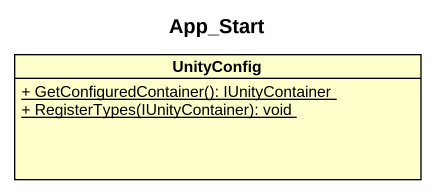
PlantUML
@startuml
title App_Start
hide circle
hide empty members
skinparam classAttributeIconSize 0
class UnityConfig {
  {static} + GetConfiguredContainer(): IUnityContainer
  {static} + RegisterTypes(IUnityContainer): void
}
@enduml
